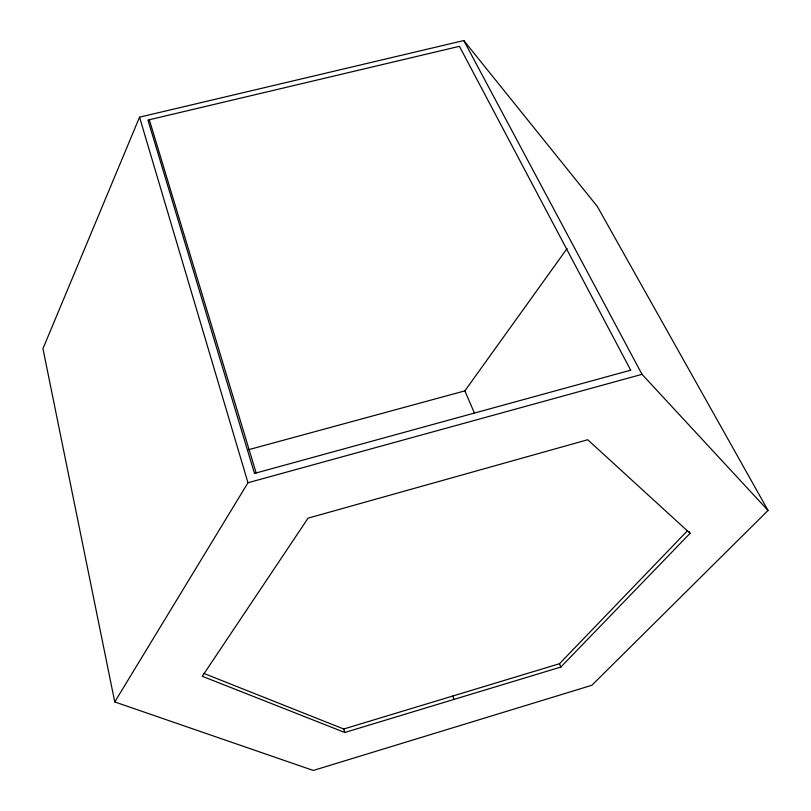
<?xml version="1.0" encoding="UTF-8"?>
<svg xmlns="http://www.w3.org/2000/svg" width="811" height="811" viewBox="0 0 811 811"><rect width="100%" height="100%" fill="white"/><g stroke="black" fill="none" stroke-linecap="round" stroke-linejoin="round"><path stroke-width="1.22" d="M139.543 117.169L42.953 348.679L114.756 701.941L313.289 770.45L591.848 685.285L768.047 510.474L597.302 206.43L463.801 40.55L139.543 117.169L247.973 482.748L114.756 701.941M248.521 449.71L464.865 390.882L567.142 248.44M203.683 673.343L343.722 729.008L559.478 663.733L687.424 530.799M690.07 533.324L587.722 439.744L308.079 518.148L202.294 676.283L344.797 732.485L560.867 667.037L690.07 533.324L689.188 531.61M247.973 482.748L642.008 374.317L768.047 510.474M463.801 40.55L642.008 374.317M464.865 390.882L474.364 412.911M559.478 663.733L560.867 667.037M452.781 696.01L454.018 699.406M343.722 729.008L344.797 732.485M149.325 119.754L256.154 472.965M630.694 370.181L254.492 473.421L147.957 120.079L459.431 46.328L630.694 370.181"/></g></svg>
